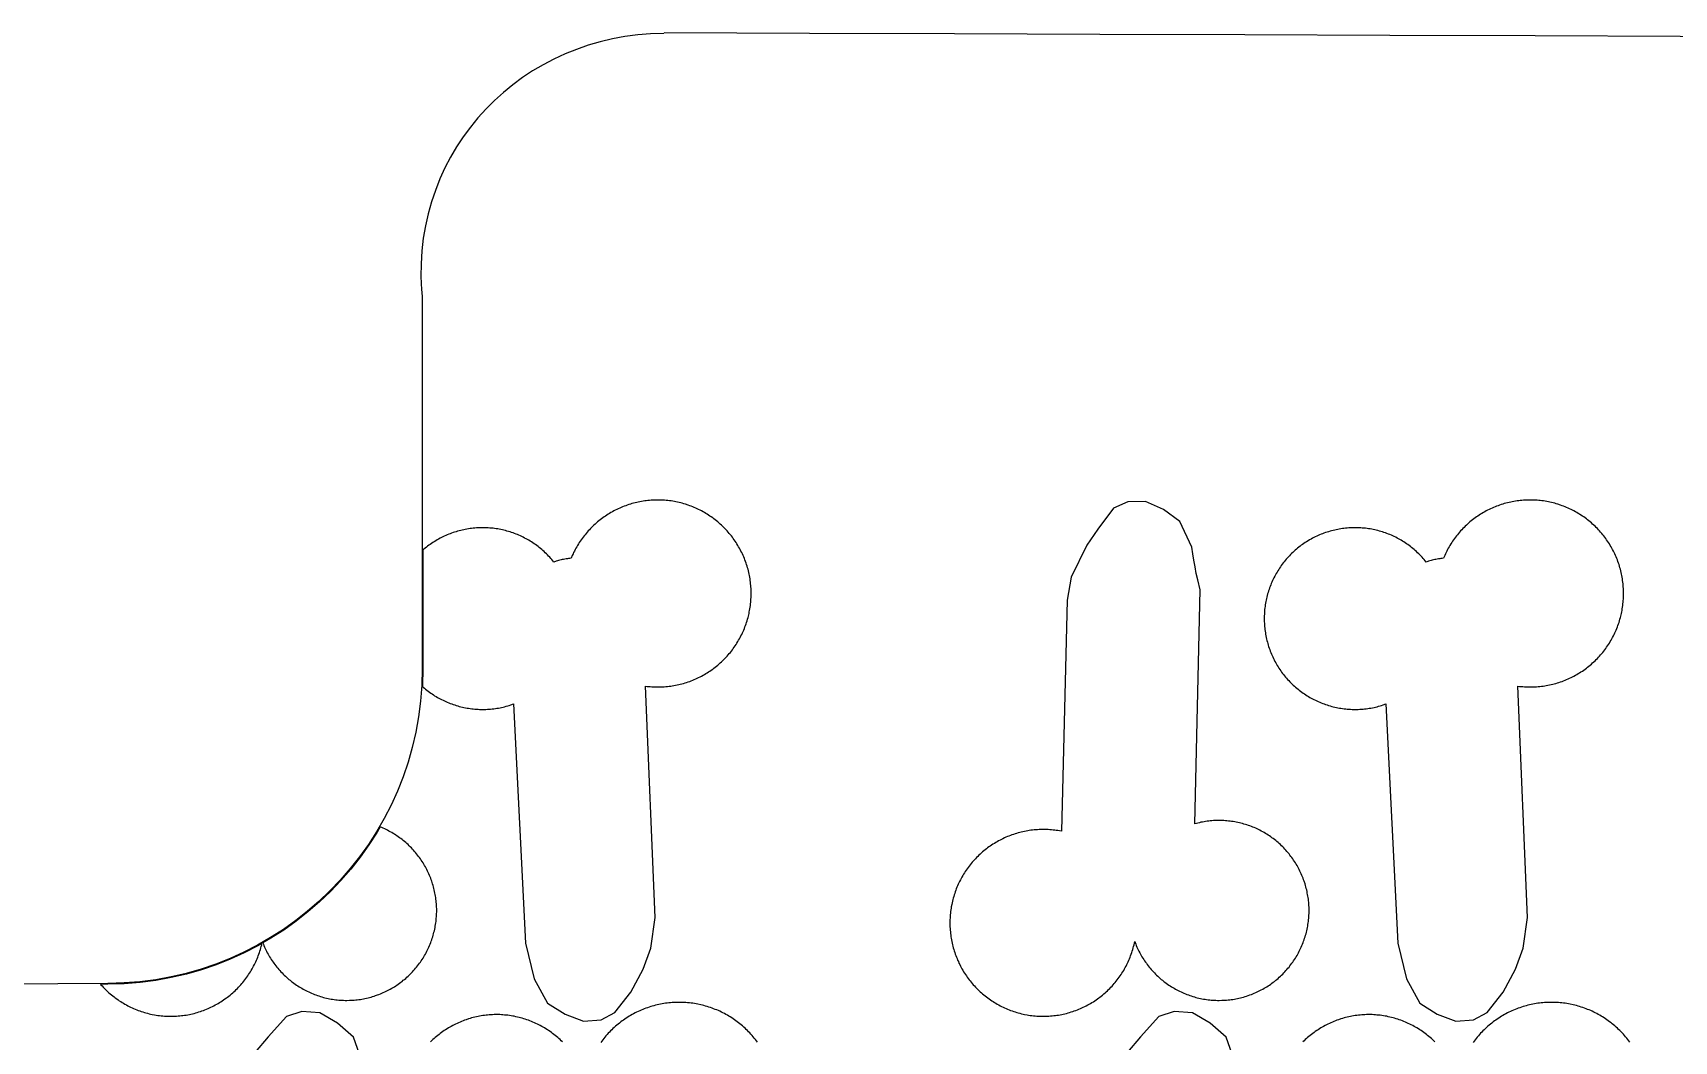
# Model space of a CAD drawing. Extents: x -246 to 246, y -104 to 199.
# Drawn here: x 138.58 to 161.15, y 143.33 to 157.2 of the extents above; entities that cross this region are included whole.
import ezdxf

# ---------------------------------------------------------------- set-up
doc = ezdxf.new("R2010")
doc.units = 0
doc.layers.add('Add_Red', color=1, linetype='Continuous')
doc.layers.add('Outline_Red', color=1, linetype='Continuous')

msp = doc.modelspace()

# ---------------------------------------------------------------- linework, layer by layer
at = {"layer": 'Add_Red'}
for points in [[(146.392, 143.622), (146.581, 143.721), (146.802, 144.002), (146.969, 144.318), (147.077, 144.606), (147.136, 145.03), (147.002, 148.21), (147.025, 148.207), (147.047, 148.205), (147.069, 148.203), (147.092, 148.201), (147.114, 148.2), (147.136, 148.199), (147.171, 148.199), (147.193, 148.199), (147.216, 148.199), (147.238, 148.2), (147.261, 148.202), (147.283, 148.204), (147.305, 148.206), (147.328, 148.208), (147.35, 148.211), (147.372, 148.215), (147.394, 148.218), (147.416, 148.222), (147.438, 148.227), (147.46, 148.232), (147.482, 148.237), (147.504, 148.242), (147.525, 148.248), (147.547, 148.255), (147.568, 148.262), (147.589, 148.269), (147.611, 148.276), (147.632, 148.284), (147.653, 148.292), (147.673, 148.301), (147.694, 148.31), (147.714, 148.319), (147.734, 148.329), (147.755, 148.339), (147.774, 148.349), (147.794, 148.36), (147.814, 148.371), (147.833, 148.382), (147.852, 148.394), (147.871, 148.406), (147.89, 148.418), (147.908, 148.431), (147.927, 148.444), (147.945, 148.458), (147.962, 148.471), (147.98, 148.485), (147.997, 148.499), (148.014, 148.514), (148.031, 148.529), (148.048, 148.544), (148.064, 148.56), (148.08, 148.575), (148.096, 148.591), (148.111, 148.608), (148.126, 148.624), (148.141, 148.641), (148.156, 148.658), (148.17, 148.675), (148.184, 148.693), (148.198, 148.711), (148.211, 148.729), (148.224, 148.747), (148.237, 148.765), (148.249, 148.784), (148.261, 148.803), (148.273, 148.822), (148.284, 148.841), (148.295, 148.861), (148.306, 148.881), (148.316, 148.901), (148.326, 148.921), (148.336, 148.941), (148.345, 148.961), (148.354, 148.982), (148.363, 149.003), (148.371, 149.024), (148.379, 149.045), (148.386, 149.066), (148.394, 149.087), (148.4, 149.108), (148.407, 149.13), (148.413, 149.152), (148.418, 149.173), (148.427, 149.208), (148.431, 149.23), (148.435, 149.252), (148.439, 149.274), (148.443, 149.297), (148.446, 149.319), (148.449, 149.341), (148.451, 149.363), (148.453, 149.386), (148.454, 149.408), (148.455, 149.431), (148.456, 149.453), (148.457, 149.484), (148.456, 149.507), (148.456, 149.529), (148.455, 149.552), (148.453, 149.574), (148.452, 149.596), (148.449, 149.619), (148.447, 149.641), (148.444, 149.663), (148.441, 149.685), (148.437, 149.708), (148.433, 149.73), (148.428, 149.752), (148.424, 149.773), (148.418, 149.795), (148.413, 149.817), (148.407, 149.839), (148.4, 149.86), (148.394, 149.882), (148.386, 149.903), (148.379, 149.924), (148.371, 149.945), (148.363, 149.966), (148.354, 149.987), (148.345, 150.007), (148.336, 150.028), (148.326, 150.048), (148.316, 150.068), (148.306, 150.088), (148.295, 150.108), (148.284, 150.127), (148.273, 150.146), (148.261, 150.166), (148.249, 150.184), (148.237, 150.203), (148.224, 150.222), (148.211, 150.24), (148.198, 150.258), (148.184, 150.276), (148.17, 150.293), (148.156, 150.311), (148.141, 150.328), (148.126, 150.345), (148.111, 150.361), (148.096, 150.377), (148.08, 150.393), (148.064, 150.409), (148.048, 150.425), (148.031, 150.44), (148.014, 150.455), (147.997, 150.469), (147.98, 150.483), (147.962, 150.497), (147.945, 150.511), (147.927, 150.524), (147.908, 150.537), (147.89, 150.55), (147.871, 150.562), (147.852, 150.575), (147.833, 150.586), (147.814, 150.598), (147.794, 150.609), (147.774, 150.619), (147.755, 150.63), (147.734, 150.64), (147.714, 150.649), (147.694, 150.659), (147.673, 150.668), (147.653, 150.676), (147.632, 150.684), (147.611, 150.692), (147.589, 150.7), (147.552, 150.712), (147.531, 150.718), (147.509, 150.725), (147.488, 150.73), (147.466, 150.736), (147.444, 150.741), (147.422, 150.745), (147.4, 150.749), (147.378, 150.753), (147.356, 150.757), (147.333, 150.76), (147.311, 150.762), (147.289, 150.764), (147.266, 150.766), (147.244, 150.768), (147.222, 150.769), (147.199, 150.77), (147.171, 150.77), (147.148, 150.77), (147.126, 150.769), (147.104, 150.768), (147.081, 150.767), (147.059, 150.765), (147.037, 150.763), (147.014, 150.76), (146.992, 150.757), (146.97, 150.754), (146.948, 150.75), (146.926, 150.746), (146.904, 150.742), (146.882, 150.737), (146.86, 150.732), (146.838, 150.726), (146.817, 150.72), (146.795, 150.714), (146.774, 150.707), (146.752, 150.7), (146.731, 150.692), (146.71, 150.684), (146.689, 150.676), (146.669, 150.668), (146.648, 150.659), (146.628, 150.649), (146.607, 150.64), (146.587, 150.63), (146.567, 150.619), (146.548, 150.609), (146.528, 150.598), (146.509, 150.586), (146.49, 150.575), (146.471, 150.562), (146.452, 150.55), (146.434, 150.537), (146.415, 150.524), (146.397, 150.511), (146.379, 150.497), (146.362, 150.483), (146.345, 150.469), (146.327, 150.455), (146.311, 150.44), (146.294, 150.425), (146.278, 150.409), (146.262, 150.393), (146.246, 150.377), (146.231, 150.361), (146.216, 150.345), (146.201, 150.328), (146.186, 150.311), (146.172, 150.293), (146.158, 150.276), (146.144, 150.258), (146.131, 150.24), (146.118, 150.222), (146.105, 150.203), (146.093, 150.184), (146.081, 150.166), (146.069, 150.146), (146.058, 150.127), (146.046, 150.108), (146.036, 150.088), (146.025, 150.068), (146.015, 150.048), (146.006, 150.028), (145.996, 150.007), (145.98, 149.968), (145.963, 149.967), (145.945, 149.965), (145.928, 149.962), (145.911, 149.96), (145.893, 149.957), (145.876, 149.953), (145.859, 149.95), (145.842, 149.946), (145.825, 149.942), (145.808, 149.937), (145.791, 149.932), (145.775, 149.927), (145.742, 149.917), (145.728, 149.934), (145.714, 149.95), (145.7, 149.967), (145.686, 149.983), (145.671, 149.999), (145.656, 150.015), (145.64, 150.03), (145.624, 150.045), (145.609, 150.06), (145.592, 150.075), (145.576, 150.089), (145.559, 150.103), (145.542, 150.117), (145.525, 150.13), (145.508, 150.143), (145.49, 150.156), (145.472, 150.169), (145.454, 150.181), (145.436, 150.193), (145.417, 150.204), (145.399, 150.216), (145.38, 150.227), (145.361, 150.237), (145.341, 150.247), (145.322, 150.257), (145.302, 150.267), (145.283, 150.276), (145.263, 150.285), (145.243, 150.294), (145.222, 150.302), (145.202, 150.31), (145.182, 150.317), (145.161, 150.324), (145.14, 150.331), (145.119, 150.337), (145.098, 150.343), (145.077, 150.349), (145.056, 150.354), (145.035, 150.359), (145.014, 150.364), (144.992, 150.368), (144.971, 150.372), (144.949, 150.375), (144.928, 150.378), (144.906, 150.381), (144.884, 150.383), (144.863, 150.385), (144.841, 150.387), (144.819, 150.388), (144.797, 150.389), (144.764, 150.389), (144.742, 150.389), (144.72, 150.388), (144.698, 150.387), (144.677, 150.386), (144.655, 150.384), (144.633, 150.382), (144.612, 150.38), (144.59, 150.377), (144.568, 150.374), (144.547, 150.37), (144.525, 150.366), (144.504, 150.362), (144.483, 150.357), (144.462, 150.352), (144.44, 150.346), (144.419, 150.341), (144.398, 150.334), (144.378, 150.328), (144.357, 150.321), (144.336, 150.314), (144.316, 150.306), (144.296, 150.298), (144.276, 150.29), (144.256, 150.281), (144.236, 150.272), (144.216, 150.263), (144.197, 150.253), (144.177, 150.243), (144.158, 150.232), (144.139, 150.222), (144.12, 150.21), (144.097, 150.196), (144.078, 150.184), (144.06, 150.172), (144.042, 150.16), (144.025, 150.147), (144.007, 150.134), (143.99, 150.12), (143.973, 150.107), (143.956, 150.093), (143.942, 150.081), (143.942, 148.446), (143.936, 148.224), (143.935, 148.205), (143.945, 148.195), (143.962, 148.181), (143.979, 148.167), (143.996, 148.154), (144.013, 148.14), (144.031, 148.128), (144.049, 148.115), (144.067, 148.103), (144.085, 148.091), (144.103, 148.079), (144.122, 148.068), (144.141, 148.056), (144.16, 148.046), (144.179, 148.035), (144.198, 148.025), (144.218, 148.016), (144.237, 148.006), (144.257, 147.997), (144.277, 147.989), (144.297, 147.98), (144.318, 147.972), (144.338, 147.965), (144.359, 147.957), (144.379, 147.951), (144.4, 147.944), (144.421, 147.938), (144.442, 147.932), (144.463, 147.927), (144.485, 147.922), (144.506, 147.917), (144.527, 147.913), (144.549, 147.909), (144.57, 147.905), (144.592, 147.902), (144.613, 147.899), (144.635, 147.897), (144.657, 147.895), (144.678, 147.893), (144.7, 147.892), (144.722, 147.891), (144.764, 147.89), (144.786, 147.89), (144.807, 147.891), (144.829, 147.892), (144.851, 147.893), (144.873, 147.895), (144.894, 147.897), (144.916, 147.899), (144.938, 147.902), (144.959, 147.905), (144.981, 147.909), (145.002, 147.913), (145.024, 147.917), (145.045, 147.922), (145.066, 147.927), (145.087, 147.933), (145.108, 147.938), (145.129, 147.945), (145.15, 147.951), (145.189, 147.965), (145.189, 147.965), (145.352, 144.674), (145.472, 144.186), (145.657, 143.848), (145.896, 143.698), (146.149, 143.603), (146.392, 143.622)], [(152.506, 143.67), (152.528, 143.671), (152.551, 143.672), (152.573, 143.674), (152.595, 143.676), (152.618, 143.678), (152.64, 143.681), (152.662, 143.684), (152.684, 143.687), (152.706, 143.691), (152.728, 143.695), (152.75, 143.7), (152.772, 143.705), (152.794, 143.71), (152.816, 143.716), (152.837, 143.722), (152.859, 143.729), (152.88, 143.736), (152.901, 143.743), (152.922, 143.751), (152.943, 143.759), (152.964, 143.767), (152.985, 143.776), (153.005, 143.785), (153.025, 143.794), (153.046, 143.804), (153.066, 143.814), (153.085, 143.825), (153.105, 143.836), (153.124, 143.847), (153.144, 143.858), (153.163, 143.87), (153.181, 143.882), (153.2, 143.895), (153.218, 143.908), (153.237, 143.921), (153.254, 143.934), (153.272, 143.948), (153.29, 143.962), (153.307, 143.976), (153.324, 143.991), (153.34, 144.006), (153.357, 144.021), (153.373, 144.037), (153.389, 144.053), (153.404, 144.069), (153.42, 144.085), (153.435, 144.102), (153.449, 144.119), (153.464, 144.136), (153.478, 144.153), (153.492, 144.171), (153.505, 144.189), (153.519, 144.207), (153.531, 144.225), (153.544, 144.244), (153.556, 144.263), (153.568, 144.282), (153.58, 144.301), (153.591, 144.32), (153.602, 144.34), (153.612, 144.36), (153.623, 144.38), (153.632, 144.4), (153.642, 144.42), (153.651, 144.44), (153.66, 144.461), (153.668, 144.482), (153.676, 144.503), (153.684, 144.524), (153.691, 144.545), (153.698, 144.566), (153.705, 144.588), (153.711, 144.609), (153.717, 144.631), (153.722, 144.653), (153.728, 144.674), (153.732, 144.696), (153.746, 144.662), (153.754, 144.642), (153.763, 144.622), (153.772, 144.602), (153.781, 144.583), (153.79, 144.563), (153.8, 144.544), (153.811, 144.525), (153.821, 144.507), (153.832, 144.488), (153.844, 144.47), (153.855, 144.451), (153.867, 144.433), (153.879, 144.416), (153.892, 144.398), (153.905, 144.381), (153.918, 144.363), (153.931, 144.347), (153.945, 144.33), (153.959, 144.313), (153.973, 144.297), (153.988, 144.281), (154.003, 144.266), (154.018, 144.25), (154.033, 144.235), (154.049, 144.22), (154.065, 144.206), (154.081, 144.191), (154.097, 144.177), (154.114, 144.164), (154.131, 144.15), (154.148, 144.137), (154.166, 144.124), (154.183, 144.112), (154.201, 144.099), (154.219, 144.088), (154.237, 144.076), (154.256, 144.065), (154.274, 144.054), (154.293, 144.043), (154.312, 144.033), (154.331, 144.023), (154.35, 144.013), (154.37, 144.004), (154.39, 143.995), (154.409, 143.986), (154.429, 143.978), (154.449, 143.97), (154.47, 143.963), (154.49, 143.955), (154.51, 143.949), (154.531, 143.942), (154.552, 143.936), (154.572, 143.93), (154.593, 143.925), (154.614, 143.92), (154.635, 143.915), (154.657, 143.911), (154.678, 143.907), (154.699, 143.903), (154.72, 143.9), (154.742, 143.897), (154.763, 143.895), (154.785, 143.893), (154.806, 143.891), (154.828, 143.89), (154.849, 143.889), (154.871, 143.888), (154.893, 143.888), (154.93, 143.889), (154.952, 143.889), (154.973, 143.891), (154.995, 143.892), (155.016, 143.894), (155.038, 143.897), (155.059, 143.899), (155.081, 143.902), (155.102, 143.906), (155.123, 143.91), (155.144, 143.914), (155.165, 143.918), (155.186, 143.923), (155.207, 143.929), (155.228, 143.934), (155.249, 143.94), (155.269, 143.947), (155.29, 143.954), (155.316, 143.963), (155.336, 143.97), (155.356, 143.978), (155.376, 143.986), (155.396, 143.995), (155.415, 144.004), (155.435, 144.013), (155.454, 144.023), (155.473, 144.033), (155.492, 144.043), (155.511, 144.054), (155.53, 144.065), (155.548, 144.076), (155.566, 144.088), (155.584, 144.099), (155.602, 144.112), (155.62, 144.124), (155.637, 144.137), (155.654, 144.15), (155.671, 144.164), (155.688, 144.177), (155.704, 144.191), (155.72, 144.206), (155.736, 144.22), (155.752, 144.235), (155.767, 144.25), (155.783, 144.266), (155.797, 144.281), (155.812, 144.297), (155.826, 144.313), (155.84, 144.33), (155.854, 144.347), (155.867, 144.363), (155.881, 144.381), (155.893, 144.398), (155.906, 144.416), (155.918, 144.433), (155.93, 144.451), (155.942, 144.47), (155.953, 144.488), (155.964, 144.507), (155.975, 144.525), (155.985, 144.544), (155.995, 144.563), (156.005, 144.583), (156.014, 144.602), (156.023, 144.622), (156.031, 144.642), (156.04, 144.662), (156.048, 144.682), (156.055, 144.702), (156.062, 144.722), (156.069, 144.743), (156.076, 144.763), (156.082, 144.784), (156.088, 144.805), (156.093, 144.826), (156.098, 144.847), (156.103, 144.868), (156.107, 144.889), (156.111, 144.91), (156.114, 144.932), (156.118, 144.953), (156.12, 144.974), (156.123, 144.996), (156.125, 145.017), (156.127, 145.039), (156.128, 145.06), (156.129, 145.082), (156.13, 145.103), (156.13, 145.125), (156.129, 145.151), (156.129, 145.172), (156.128, 145.194), (156.126, 145.216), (156.125, 145.237), (156.122, 145.259), (156.12, 145.28), (156.117, 145.301), (156.114, 145.323), (156.11, 145.344), (156.106, 145.365), (156.102, 145.386), (156.097, 145.407), (156.092, 145.428), (156.086, 145.449), (156.081, 145.47), (156.074, 145.491), (156.062, 145.528), (156.055, 145.548), (156.048, 145.568), (156.04, 145.588), (156.031, 145.608), (156.023, 145.628), (156.014, 145.648), (156.005, 145.667), (155.995, 145.687), (155.985, 145.706), (155.975, 145.725), (155.964, 145.744), (155.953, 145.762), (155.942, 145.781), (155.93, 145.799), (155.918, 145.817), (155.906, 145.835), (155.893, 145.852), (155.881, 145.869), (155.867, 145.887), (155.854, 145.904), (155.84, 145.92), (155.826, 145.937), (155.812, 145.953), (155.797, 145.969), (155.783, 145.984), (155.767, 146), (155.752, 146.015), (155.736, 146.03), (155.72, 146.044), (155.704, 146.059), (155.688, 146.073), (155.671, 146.086), (155.654, 146.1), (155.637, 146.113), (155.62, 146.126), (155.602, 146.138), (155.584, 146.151), (155.566, 146.162), (155.548, 146.174), (155.53, 146.185), (155.511, 146.196), (155.492, 146.207), (155.473, 146.217), (155.454, 146.227), (155.435, 146.237), (155.415, 146.246), (155.396, 146.255), (155.376, 146.264), (155.356, 146.272), (155.336, 146.28), (155.316, 146.287), (155.295, 146.295), (155.275, 146.302), (155.254, 146.308), (155.234, 146.314), (155.213, 146.32), (155.192, 146.325), (155.171, 146.33), (155.15, 146.335), (155.129, 146.339), (155.107, 146.343), (155.086, 146.347), (155.065, 146.35), (155.043, 146.353), (155.022, 146.355), (155, 146.357), (154.979, 146.359), (154.957, 146.36), (154.936, 146.361), (154.914, 146.362), (154.893, 146.362), (154.857, 146.362), (154.835, 146.361), (154.814, 146.36), (154.792, 146.358), (154.771, 146.356), (154.749, 146.354), (154.728, 146.351), (154.706, 146.348), (154.685, 146.345), (154.664, 146.341), (154.643, 146.337), (154.622, 146.332), (154.601, 146.327), (154.58, 146.322), (154.559, 146.316), (154.631, 149.535), (154.599, 149.67), (154.579, 149.76), (154.561, 149.85), (154.545, 149.941), (154.53, 150.032), (154.516, 150.123), (154.354, 150.473), (154.126, 150.638), (153.879, 150.75), (153.636, 150.747), (153.441, 150.66), (153.226, 150.37), (153.072, 150.15), (152.86, 149.71), (152.802, 149.392), (152.726, 146.214), (152.697, 146.219), (152.675, 146.223), (152.653, 146.226), (152.631, 146.229), (152.608, 146.231), (152.586, 146.234), (152.564, 146.235), (152.541, 146.237), (152.519, 146.238), (152.497, 146.238), (152.474, 146.238), (152.438, 146.238), (152.416, 146.237), (152.394, 146.236), (152.371, 146.234), (152.349, 146.232), (152.327, 146.23), (152.304, 146.227), (152.282, 146.224), (152.26, 146.22), (152.238, 146.217), (152.216, 146.212), (152.194, 146.208), (152.172, 146.202), (152.15, 146.197), (152.129, 146.191), (152.107, 146.185), (152.086, 146.178), (152.065, 146.171), (152.043, 146.164), (152.022, 146.156), (152.001, 146.148), (151.981, 146.14), (151.96, 146.131), (151.94, 146.122), (151.919, 146.112), (151.899, 146.103), (151.879, 146.092), (151.859, 146.082), (151.84, 146.071), (151.82, 146.06), (151.801, 146.048), (151.782, 146.036), (151.763, 146.024), (151.745, 146.011), (151.727, 145.998), (151.708, 145.985), (151.691, 145.972), (151.673, 145.958), (151.656, 145.944), (151.638, 145.929), (151.621, 145.915), (151.605, 145.9), (151.588, 145.884), (151.572, 145.869), (151.557, 145.853), (151.541, 145.837), (151.526, 145.82), (151.511, 145.804), (151.496, 145.787), (151.482, 145.769), (151.468, 145.752), (151.454, 145.734), (151.44, 145.716), (151.427, 145.698), (151.414, 145.68), (151.402, 145.661), (151.39, 145.642), (151.378, 145.623), (151.366, 145.604), (151.355, 145.585), (151.344, 145.565), (151.334, 145.545), (151.324, 145.525), (151.314, 145.505), (151.305, 145.485), (151.295, 145.464), (151.287, 145.444), (151.278, 145.423), (151.27, 145.402), (151.263, 145.381), (151.256, 145.36), (151.249, 145.338), (151.242, 145.317), (151.236, 145.295), (151.23, 145.274), (151.225, 145.252), (151.22, 145.23), (151.215, 145.208), (151.209, 145.177), (151.206, 145.155), (151.202, 145.133), (151.199, 145.111), (151.197, 145.088), (151.195, 145.066), (151.193, 145.044), (151.192, 145.021), (151.191, 144.999), (151.19, 144.977), (151.19, 144.954), (151.19, 144.92), (151.191, 144.898), (151.192, 144.876), (151.194, 144.853), (151.196, 144.831), (151.198, 144.809), (151.201, 144.786), (151.204, 144.764), (151.207, 144.742), (151.211, 144.72), (151.216, 144.698), (151.22, 144.676), (151.225, 144.654), (151.231, 144.632), (151.237, 144.611), (151.243, 144.589), (151.249, 144.568), (151.256, 144.547), (151.264, 144.525), (151.271, 144.504), (151.279, 144.483), (151.288, 144.463), (151.296, 144.442), (151.306, 144.421), (151.315, 144.401), (151.325, 144.381), (151.335, 144.361), (151.346, 144.341), (151.356, 144.322), (151.368, 144.302), (151.379, 144.283), (151.391, 144.264), (151.403, 144.245), (151.416, 144.227), (151.429, 144.208), (151.442, 144.19), (151.455, 144.172), (151.469, 144.155), (151.483, 144.137), (151.498, 144.12), (151.512, 144.103), (151.527, 144.086), (151.543, 144.07), (151.558, 144.054), (151.574, 144.038), (151.59, 144.023), (151.607, 144.007), (151.623, 143.992), (151.64, 143.978), (151.657, 143.963), (151.675, 143.949), (151.692, 143.935), (151.71, 143.922), (151.728, 143.909), (151.747, 143.896), (151.765, 143.883), (151.784, 143.871), (151.803, 143.859), (151.822, 143.848), (151.842, 143.836), (151.861, 143.826), (151.881, 143.815), (151.901, 143.805), (151.921, 143.795), (151.942, 143.786), (151.962, 143.776), (151.983, 143.768), (152.004, 143.759), (152.025, 143.751), (152.046, 143.744), (152.067, 143.736), (152.088, 143.729), (152.11, 143.723), (152.131, 143.717), (152.153, 143.711), (152.174, 143.705), (152.196, 143.7), (152.218, 143.696), (152.251, 143.689), (152.273, 143.686), (152.295, 143.682), (152.318, 143.68), (152.34, 143.677), (152.362, 143.675), (152.385, 143.673), (152.407, 143.672), (152.429, 143.671), (152.452, 143.67), (152.474, 143.67), (152.506, 143.67)], [(158.391, 143.622), (158.58, 143.721), (158.801, 144.002), (158.968, 144.318), (159.076, 144.606), (159.135, 145.03), (159.001, 148.21), (159.024, 148.207), (159.046, 148.205), (159.068, 148.203), (159.091, 148.201), (159.113, 148.2), (159.135, 148.199), (159.17, 148.199), (159.192, 148.199), (159.215, 148.199), (159.237, 148.2), (159.26, 148.202), (159.282, 148.204), (159.304, 148.206), (159.327, 148.208), (159.349, 148.211), (159.371, 148.215), (159.393, 148.218), (159.415, 148.222), (159.437, 148.227), (159.459, 148.232), (159.481, 148.237), (159.503, 148.242), (159.524, 148.248), (159.546, 148.255), (159.567, 148.262), (159.588, 148.269), (159.61, 148.276), (159.631, 148.284), (159.651, 148.292), (159.672, 148.301), (159.693, 148.31), (159.713, 148.319), (159.733, 148.329), (159.754, 148.339), (159.773, 148.349), (159.793, 148.36), (159.813, 148.371), (159.832, 148.382), (159.851, 148.394), (159.87, 148.406), (159.889, 148.418), (159.907, 148.431), (159.926, 148.444), (159.944, 148.458), (159.961, 148.471), (159.979, 148.485), (159.996, 148.499), (160.013, 148.514), (160.03, 148.529), (160.047, 148.544), (160.063, 148.56), (160.079, 148.575), (160.095, 148.591), (160.11, 148.608), (160.125, 148.624), (160.14, 148.641), (160.155, 148.658), (160.169, 148.675), (160.183, 148.693), (160.197, 148.711), (160.21, 148.729), (160.223, 148.747), (160.236, 148.765), (160.248, 148.784), (160.26, 148.803), (160.272, 148.822), (160.283, 148.841), (160.294, 148.861), (160.305, 148.881), (160.315, 148.901), (160.325, 148.921), (160.335, 148.941), (160.344, 148.961), (160.353, 148.982), (160.362, 149.003), (160.37, 149.024), (160.378, 149.045), (160.385, 149.066), (160.393, 149.087), (160.399, 149.108), (160.406, 149.13), (160.412, 149.152), (160.417, 149.173), (160.426, 149.208), (160.43, 149.23), (160.434, 149.252), (160.438, 149.274), (160.442, 149.297), (160.445, 149.319), (160.447, 149.341), (160.45, 149.363), (160.452, 149.386), (160.453, 149.408), (160.454, 149.431), (160.455, 149.453), (160.455, 149.484), (160.455, 149.507), (160.455, 149.529), (160.454, 149.552), (160.452, 149.574), (160.451, 149.596), (160.448, 149.619), (160.446, 149.641), (160.443, 149.663), (160.44, 149.685), (160.436, 149.708), (160.432, 149.73), (160.427, 149.752), (160.423, 149.773), (160.417, 149.795), (160.412, 149.817), (160.406, 149.839), (160.399, 149.86), (160.393, 149.882), (160.385, 149.903), (160.378, 149.924), (160.37, 149.945), (160.362, 149.966), (160.353, 149.987), (160.344, 150.007), (160.335, 150.028), (160.325, 150.048), (160.315, 150.068), (160.305, 150.088), (160.294, 150.108), (160.283, 150.127), (160.272, 150.146), (160.26, 150.166), (160.248, 150.184), (160.236, 150.203), (160.223, 150.222), (160.21, 150.24), (160.197, 150.258), (160.183, 150.276), (160.169, 150.293), (160.155, 150.311), (160.14, 150.328), (160.125, 150.345), (160.11, 150.361), (160.095, 150.377), (160.079, 150.393), (160.063, 150.409), (160.047, 150.425), (160.03, 150.44), (160.013, 150.455), (159.996, 150.469), (159.979, 150.483), (159.961, 150.497), (159.944, 150.511), (159.926, 150.524), (159.907, 150.537), (159.889, 150.55), (159.87, 150.562), (159.851, 150.575), (159.832, 150.586), (159.813, 150.598), (159.793, 150.609), (159.773, 150.619), (159.754, 150.63), (159.733, 150.64), (159.713, 150.649), (159.693, 150.659), (159.672, 150.668), (159.651, 150.676), (159.631, 150.684), (159.61, 150.692), (159.588, 150.7), (159.551, 150.712), (159.53, 150.718), (159.508, 150.725), (159.487, 150.73), (159.465, 150.736), (159.443, 150.741), (159.421, 150.745), (159.399, 150.749), (159.377, 150.753), (159.355, 150.757), (159.332, 150.76), (159.31, 150.762), (159.288, 150.764), (159.265, 150.766), (159.243, 150.768), (159.221, 150.769), (159.198, 150.77), (159.17, 150.77), (159.147, 150.77), (159.125, 150.769), (159.103, 150.768), (159.08, 150.767), (159.058, 150.765), (159.035, 150.763), (159.013, 150.76), (158.991, 150.757), (158.969, 150.754), (158.947, 150.75), (158.925, 150.746), (158.903, 150.742), (158.881, 150.737), (158.859, 150.732), (158.837, 150.726), (158.815, 150.72), (158.794, 150.714), (158.773, 150.707), (158.751, 150.7), (158.73, 150.692), (158.709, 150.684), (158.688, 150.676), (158.668, 150.668), (158.647, 150.659), (158.627, 150.649), (158.606, 150.64), (158.586, 150.63), (158.566, 150.619), (158.547, 150.609), (158.527, 150.598), (158.508, 150.586), (158.489, 150.575), (158.47, 150.562), (158.451, 150.55), (158.432, 150.537), (158.414, 150.524), (158.396, 150.511), (158.378, 150.497), (158.361, 150.483), (158.343, 150.469), (158.326, 150.455), (158.31, 150.44), (158.293, 150.425), (158.277, 150.409), (158.261, 150.393), (158.245, 150.377), (158.23, 150.361), (158.214, 150.345), (158.2, 150.328), (158.185, 150.311), (158.171, 150.293), (158.157, 150.276), (158.143, 150.258), (158.13, 150.24), (158.117, 150.222), (158.104, 150.203), (158.092, 150.184), (158.08, 150.166), (158.068, 150.146), (158.056, 150.127), (158.045, 150.108), (158.035, 150.088), (158.024, 150.068), (158.014, 150.048), (158.005, 150.028), (157.995, 150.007), (157.979, 149.968), (157.961, 149.967), (157.944, 149.965), (157.927, 149.962), (157.91, 149.96), (157.892, 149.957), (157.875, 149.953), (157.858, 149.95), (157.841, 149.946), (157.824, 149.942), (157.807, 149.937), (157.79, 149.932), (157.774, 149.927), (157.741, 149.917), (157.727, 149.934), (157.713, 149.95), (157.699, 149.967), (157.685, 149.983), (157.67, 149.999), (157.655, 150.015), (157.639, 150.03), (157.623, 150.045), (157.607, 150.06), (157.591, 150.075), (157.575, 150.089), (157.558, 150.103), (157.541, 150.117), (157.524, 150.13), (157.507, 150.143), (157.489, 150.156), (157.471, 150.169), (157.453, 150.181), (157.435, 150.193), (157.416, 150.204), (157.398, 150.216), (157.379, 150.227), (157.36, 150.237), (157.34, 150.247), (157.321, 150.257), (157.301, 150.267), (157.282, 150.276), (157.262, 150.285), (157.242, 150.294), (157.221, 150.302), (157.201, 150.31), (157.181, 150.317), (157.16, 150.324), (157.139, 150.331), (157.118, 150.337), (157.097, 150.343), (157.076, 150.349), (157.055, 150.354), (157.034, 150.359), (157.013, 150.364), (156.991, 150.368), (156.97, 150.372), (156.948, 150.375), (156.927, 150.378), (156.905, 150.381), (156.883, 150.383), (156.862, 150.385), (156.84, 150.387), (156.818, 150.388), (156.796, 150.389), (156.763, 150.389), (156.741, 150.389), (156.719, 150.388), (156.697, 150.387), (156.676, 150.386), (156.654, 150.384), (156.632, 150.382), (156.61, 150.38), (156.589, 150.377), (156.567, 150.374), (156.546, 150.37), (156.524, 150.366), (156.503, 150.362), (156.482, 150.357), (156.46, 150.352), (156.439, 150.346), (156.418, 150.341), (156.397, 150.334), (156.377, 150.328), (156.356, 150.321), (156.335, 150.314), (156.315, 150.306), (156.295, 150.298), (156.275, 150.29), (156.255, 150.281), (156.235, 150.272), (156.215, 150.263), (156.195, 150.253), (156.176, 150.243), (156.157, 150.232), (156.138, 150.222), (156.119, 150.21), (156.096, 150.196), (156.077, 150.184), (156.059, 150.172), (156.041, 150.16), (156.023, 150.147), (156.006, 150.134), (155.989, 150.12), (155.972, 150.107), (155.955, 150.093), (155.939, 150.079), (155.922, 150.064), (155.906, 150.049), (155.89, 150.034), (155.875, 150.019), (155.86, 150.003), (155.845, 149.987), (155.83, 149.971), (155.816, 149.955), (155.802, 149.938), (155.788, 149.921), (155.774, 149.904), (155.761, 149.887), (155.748, 149.869), (155.736, 149.851), (155.724, 149.833), (155.712, 149.815), (155.7, 149.797), (155.689, 149.778), (155.678, 149.759), (155.667, 149.74), (155.657, 149.721), (155.647, 149.701), (155.637, 149.682), (155.628, 149.662), (155.619, 149.642), (155.61, 149.622), (155.602, 149.602), (155.594, 149.582), (155.587, 149.561), (155.579, 149.541), (155.573, 149.52), (155.566, 149.499), (155.56, 149.478), (155.554, 149.457), (155.549, 149.436), (155.544, 149.415), (155.539, 149.393), (155.535, 149.372), (155.531, 149.351), (155.528, 149.329), (155.525, 149.307), (155.522, 149.286), (155.519, 149.264), (155.518, 149.242), (155.516, 149.221), (155.515, 149.199), (155.514, 149.177), (155.513, 149.139), (155.513, 149.118), (155.514, 149.096), (155.515, 149.074), (155.516, 149.052), (155.518, 149.031), (155.52, 149.009), (155.523, 148.987), (155.525, 148.966), (155.529, 148.944), (155.532, 148.923), (155.536, 148.901), (155.541, 148.88), (155.545, 148.858), (155.55, 148.837), (155.556, 148.816), (155.562, 148.795), (155.568, 148.774), (155.574, 148.753), (155.581, 148.733), (155.589, 148.712), (155.596, 148.692), (155.604, 148.671), (155.613, 148.651), (155.621, 148.631), (155.63, 148.611), (155.641, 148.59), (155.65, 148.571), (155.66, 148.551), (155.671, 148.532), (155.682, 148.513), (155.693, 148.494), (155.704, 148.476), (155.716, 148.457), (155.728, 148.439), (155.74, 148.421), (155.753, 148.404), (155.766, 148.386), (155.779, 148.369), (155.793, 148.352), (155.807, 148.335), (155.821, 148.318), (155.835, 148.302), (155.85, 148.286), (155.865, 148.27), (155.881, 148.255), (155.896, 148.239), (155.912, 148.224), (155.928, 148.21), (155.944, 148.195), (155.961, 148.181), (155.978, 148.167), (155.995, 148.154), (156.012, 148.14), (156.03, 148.128), (156.048, 148.115), (156.066, 148.103), (156.084, 148.091), (156.102, 148.079), (156.121, 148.068), (156.14, 148.056), (156.159, 148.046), (156.178, 148.035), (156.197, 148.025), (156.217, 148.016), (156.236, 148.006), (156.256, 147.997), (156.276, 147.989), (156.296, 147.98), (156.317, 147.972), (156.337, 147.965), (156.358, 147.957), (156.378, 147.951), (156.399, 147.944), (156.42, 147.938), (156.441, 147.932), (156.462, 147.927), (156.483, 147.922), (156.505, 147.917), (156.526, 147.913), (156.548, 147.909), (156.569, 147.905), (156.591, 147.902), (156.612, 147.899), (156.634, 147.897), (156.656, 147.895), (156.677, 147.893), (156.699, 147.892), (156.721, 147.891), (156.763, 147.89), (156.785, 147.89), (156.806, 147.891), (156.828, 147.892), (156.85, 147.893), (156.872, 147.895), (156.893, 147.897), (156.915, 147.899), (156.937, 147.902), (156.958, 147.905), (156.98, 147.909), (157.001, 147.913), (157.023, 147.917), (157.044, 147.922), (157.065, 147.927), (157.086, 147.933), (157.107, 147.938), (157.128, 147.945), (157.149, 147.951), (157.188, 147.965), (157.351, 144.674), (157.471, 144.186), (157.655, 143.848), (157.894, 143.698), (158.148, 143.603), (158.391, 143.622)], [(142.931, 143.889), (142.953, 143.889), (142.974, 143.891), (142.996, 143.892), (143.017, 143.894), (143.039, 143.897), (143.06, 143.899), (143.082, 143.902), (143.103, 143.906), (143.124, 143.91), (143.145, 143.914), (143.166, 143.918), (143.187, 143.923), (143.208, 143.929), (143.229, 143.934), (143.25, 143.94), (143.271, 143.947), (143.291, 143.954), (143.317, 143.963), (143.337, 143.97), (143.357, 143.978), (143.377, 143.986), (143.397, 143.995), (143.417, 144.004), (143.436, 144.013), (143.455, 144.023), (143.474, 144.033), (143.493, 144.043), (143.512, 144.054), (143.531, 144.065), (143.549, 144.076), (143.567, 144.088), (143.585, 144.099), (143.603, 144.112), (143.621, 144.124), (143.638, 144.137), (143.655, 144.15), (143.672, 144.164), (143.689, 144.177), (143.705, 144.191), (143.721, 144.206), (143.737, 144.22), (143.753, 144.235), (143.768, 144.25), (143.784, 144.266), (143.798, 144.281), (143.813, 144.297), (143.827, 144.313), (143.841, 144.33), (143.855, 144.347), (143.869, 144.363), (143.882, 144.381), (143.895, 144.398), (143.907, 144.416), (143.919, 144.433), (143.931, 144.451), (143.943, 144.47), (143.954, 144.488), (143.965, 144.507), (143.976, 144.525), (143.986, 144.544), (143.996, 144.563), (144.006, 144.583), (144.015, 144.602), (144.024, 144.622), (144.032, 144.642), (144.041, 144.662), (144.049, 144.682), (144.056, 144.702), (144.063, 144.722), (144.07, 144.743), (144.077, 144.763), (144.083, 144.784), (144.089, 144.805), (144.094, 144.826), (144.099, 144.847), (144.104, 144.868), (144.108, 144.889), (144.112, 144.91), (144.116, 144.932), (144.119, 144.953), (144.122, 144.974), (144.124, 144.996), (144.126, 145.017), (144.128, 145.039), (144.129, 145.06), (144.13, 145.082), (144.131, 145.103), (144.131, 145.125), (144.131, 145.151), (144.13, 145.172), (144.129, 145.194), (144.127, 145.216), (144.126, 145.237), (144.124, 145.259), (144.121, 145.28), (144.118, 145.301), (144.115, 145.323), (144.111, 145.344), (144.107, 145.365), (144.103, 145.386), (144.098, 145.407), (144.093, 145.428), (144.088, 145.449), (144.082, 145.47), (144.075, 145.491), (144.063, 145.528), (144.056, 145.548), (144.049, 145.568), (144.041, 145.588), (144.032, 145.608), (144.024, 145.628), (144.015, 145.648), (144.006, 145.667), (143.996, 145.687), (143.986, 145.706), (143.976, 145.725), (143.965, 145.744), (143.954, 145.762), (143.943, 145.781), (143.931, 145.799), (143.919, 145.817), (143.907, 145.835), (143.895, 145.852), (143.882, 145.869), (143.869, 145.887), (143.855, 145.904), (143.841, 145.92), (143.827, 145.937), (143.813, 145.953), (143.798, 145.969), (143.784, 145.984), (143.768, 146), (143.753, 146.015), (143.737, 146.03), (143.721, 146.044), (143.705, 146.059), (143.689, 146.073), (143.672, 146.086), (143.655, 146.1), (143.638, 146.113), (143.621, 146.126), (143.603, 146.138), (143.585, 146.151), (143.567, 146.162), (143.549, 146.174), (143.531, 146.185), (143.512, 146.196), (143.493, 146.207), (143.474, 146.217), (143.455, 146.227), (143.436, 146.237), (143.417, 146.246), (143.397, 146.255), (143.377, 146.264), (143.357, 146.272), (143.353, 146.274), (143.312, 146.203), (143.199, 146.028), (143.078, 145.857), (142.948, 145.694), (142.812, 145.537), (142.669, 145.386), (142.518, 145.243), (142.361, 145.107), (142.198, 144.977), (142.027, 144.856), (141.852, 144.743), (141.74, 144.679), (141.747, 144.662), (141.755, 144.642), (141.764, 144.622), (141.773, 144.602), (141.782, 144.583), (141.791, 144.563), (141.801, 144.544), (141.812, 144.525), (141.822, 144.507), (141.833, 144.488), (141.845, 144.47), (141.856, 144.451), (141.868, 144.433), (141.88, 144.416), (141.893, 144.398), (141.906, 144.381), (141.919, 144.363), (141.932, 144.347), (141.946, 144.33), (141.96, 144.313), (141.974, 144.297), (141.989, 144.281), (142.004, 144.266), (142.019, 144.25), (142.034, 144.235), (142.05, 144.22), (142.066, 144.206), (142.082, 144.191), (142.099, 144.177), (142.115, 144.164), (142.132, 144.15), (142.149, 144.137), (142.167, 144.124), (142.184, 144.112), (142.202, 144.099), (142.22, 144.088), (142.238, 144.076), (142.257, 144.065), (142.275, 144.054), (142.294, 144.043), (142.313, 144.033), (142.332, 144.023), (142.351, 144.013), (142.371, 144.004), (142.391, 143.995), (142.41, 143.986), (142.43, 143.978), (142.45, 143.97), (142.471, 143.963), (142.491, 143.955), (142.511, 143.949), (142.532, 143.942), (142.553, 143.936), (142.574, 143.93), (142.594, 143.925), (142.615, 143.92), (142.637, 143.915), (142.658, 143.911), (142.679, 143.907), (142.7, 143.903), (142.722, 143.9), (142.743, 143.897), (142.764, 143.895), (142.786, 143.893), (142.807, 143.891), (142.829, 143.89), (142.851, 143.889), (142.872, 143.888), (142.894, 143.888), (142.931, 143.889)], [(140.507, 143.67), (140.529, 143.671), (140.552, 143.672), (140.574, 143.674), (140.596, 143.676), (140.619, 143.678), (140.641, 143.681), (140.663, 143.684), (140.685, 143.687), (140.707, 143.691), (140.729, 143.695), (140.751, 143.7), (140.773, 143.705), (140.795, 143.71), (140.817, 143.716), (140.838, 143.722), (140.86, 143.729), (140.881, 143.736), (140.902, 143.743), (140.923, 143.751), (140.944, 143.759), (140.965, 143.767), (140.986, 143.776), (141.006, 143.785), (141.026, 143.794), (141.047, 143.804), (141.067, 143.814), (141.086, 143.825), (141.106, 143.836), (141.125, 143.847), (141.145, 143.858), (141.164, 143.87), (141.182, 143.882), (141.201, 143.895), (141.219, 143.908), (141.238, 143.921), (141.256, 143.934), (141.273, 143.948), (141.291, 143.962), (141.308, 143.976), (141.325, 143.991), (141.341, 144.006), (141.358, 144.021), (141.374, 144.037), (141.39, 144.053), (141.405, 144.069), (141.421, 144.085), (141.436, 144.102), (141.451, 144.119), (141.465, 144.136), (141.479, 144.153), (141.493, 144.171), (141.506, 144.189), (141.52, 144.207), (141.533, 144.225), (141.545, 144.244), (141.557, 144.263), (141.569, 144.282), (141.581, 144.301), (141.592, 144.32), (141.603, 144.34), (141.613, 144.36), (141.624, 144.38), (141.634, 144.4), (141.643, 144.42), (141.652, 144.44), (141.661, 144.461), (141.669, 144.482), (141.677, 144.503), (141.685, 144.524), (141.692, 144.545), (141.699, 144.566), (141.706, 144.588), (141.712, 144.609), (141.718, 144.631), (141.724, 144.653), (141.728, 144.672), (141.67, 144.638), (141.484, 144.542), (141.292, 144.455), (141.096, 144.377), (140.894, 144.309), (140.689, 144.25), (140.48, 144.201), (140.267, 144.163), (140.051, 144.135), (139.831, 144.118), (139.609, 144.112), (139.506, 144.112), (139.513, 144.103), (139.528, 144.086), (139.544, 144.07), (139.559, 144.054), (139.575, 144.038), (139.591, 144.023), (139.608, 144.007), (139.624, 143.992), (139.641, 143.978), (139.658, 143.963), (139.676, 143.949), (139.693, 143.935), (139.711, 143.922), (139.73, 143.909), (139.748, 143.896), (139.766, 143.883), (139.785, 143.871), (139.804, 143.859), (139.824, 143.848), (139.843, 143.836), (139.863, 143.826), (139.882, 143.815), (139.902, 143.805), (139.922, 143.795), (139.943, 143.786), (139.963, 143.776), (139.984, 143.768), (140.005, 143.759), (140.026, 143.751), (140.047, 143.744), (140.068, 143.736), (140.089, 143.729), (140.111, 143.723), (140.132, 143.717), (140.154, 143.711), (140.176, 143.705), (140.197, 143.7), (140.219, 143.696), (140.252, 143.689), (140.274, 143.686), (140.296, 143.682), (140.319, 143.68), (140.341, 143.677), (140.363, 143.675), (140.386, 143.673), (140.408, 143.672), (140.43, 143.671), (140.453, 143.67), (140.475, 143.67), (140.507, 143.67)], [(148.542, 143.315), (148.528, 143.334), (148.514, 143.352), (148.5, 143.37), (148.485, 143.388), (148.47, 143.406), (148.454, 143.423), (148.438, 143.44), (148.422, 143.457), (148.406, 143.474), (148.389, 143.49), (148.372, 143.506), (148.355, 143.521), (148.338, 143.537), (148.32, 143.552), (148.302, 143.567), (148.284, 143.581), (148.265, 143.595), (148.246, 143.609), (148.227, 143.622), (148.208, 143.635), (148.189, 143.648), (148.169, 143.661), (148.149, 143.673), (148.129, 143.684), (148.109, 143.696), (148.088, 143.707), (148.068, 143.718), (148.047, 143.728), (148.026, 143.738), (148.005, 143.747), (147.983, 143.757), (147.962, 143.765), (147.94, 143.774), (147.918, 143.782), (147.896, 143.79), (147.874, 143.797), (147.852, 143.804), (147.83, 143.81), (147.807, 143.817), (147.785, 143.822), (147.762, 143.828), (147.721, 143.836), (147.698, 143.841), (147.675, 143.844), (147.652, 143.848), (147.629, 143.851), (147.606, 143.854), (147.583, 143.856), (147.56, 143.858), (147.536, 143.859), (147.513, 143.86), (147.49, 143.861), (147.467, 143.861), (147.441, 143.861), (147.418, 143.86), (147.395, 143.859), (147.371, 143.857), (147.348, 143.856), (147.325, 143.853), (147.302, 143.851), (147.279, 143.848), (147.256, 143.844), (147.233, 143.84), (147.21, 143.836), (147.187, 143.831), (147.165, 143.826), (147.142, 143.821), (147.12, 143.815), (147.097, 143.809), (147.075, 143.802), (147.053, 143.795), (147.031, 143.787), (147.009, 143.78), (146.987, 143.771), (146.965, 143.763), (146.944, 143.754), (146.923, 143.745), (146.901, 143.735), (146.88, 143.725), (146.86, 143.715), (146.839, 143.704), (146.819, 143.693), (146.798, 143.681), (146.778, 143.669), (146.759, 143.657), (146.739, 143.645), (146.72, 143.632), (146.7, 143.618), (146.682, 143.605), (146.663, 143.591), (146.644, 143.577), (146.626, 143.562), (146.608, 143.548), (146.591, 143.532), (146.573, 143.517), (146.556, 143.501), (146.539, 143.485), (146.523, 143.469), (146.506, 143.452), (146.49, 143.435), (146.475, 143.418), (146.459, 143.401), (146.444, 143.383), (146.43, 143.365), (146.415, 143.347), (146.401, 143.328), (146.387, 143.31)], [(160.541, 143.315), (160.527, 143.334), (160.513, 143.352), (160.499, 143.37), (160.484, 143.388), (160.469, 143.406), (160.453, 143.423), (160.437, 143.44), (160.421, 143.457), (160.405, 143.474), (160.388, 143.49), (160.371, 143.506), (160.354, 143.521), (160.337, 143.537), (160.319, 143.552), (160.301, 143.567), (160.283, 143.581), (160.264, 143.595), (160.245, 143.609), (160.226, 143.622), (160.207, 143.635), (160.188, 143.648), (160.168, 143.661), (160.148, 143.673), (160.128, 143.684), (160.108, 143.696), (160.087, 143.707), (160.067, 143.718), (160.046, 143.728), (160.025, 143.738), (160.004, 143.747), (159.982, 143.757), (159.961, 143.765), (159.939, 143.774), (159.917, 143.782), (159.895, 143.79), (159.873, 143.797), (159.851, 143.804), (159.829, 143.81), (159.806, 143.817), (159.784, 143.822), (159.761, 143.828), (159.72, 143.836), (159.697, 143.841), (159.674, 143.844), (159.651, 143.848), (159.628, 143.851), (159.605, 143.854), (159.582, 143.856), (159.559, 143.858), (159.535, 143.859), (159.512, 143.86), (159.489, 143.861), (159.466, 143.861), (159.44, 143.861), (159.417, 143.86), (159.394, 143.859), (159.37, 143.857), (159.347, 143.856), (159.324, 143.853), (159.301, 143.851), (159.278, 143.848), (159.255, 143.844), (159.232, 143.84), (159.209, 143.836), (159.186, 143.831), (159.164, 143.826), (159.141, 143.821), (159.118, 143.815), (159.096, 143.809), (159.074, 143.802), (159.052, 143.795), (159.03, 143.787), (159.008, 143.78), (158.986, 143.771), (158.964, 143.763), (158.943, 143.754), (158.921, 143.745), (158.9, 143.735), (158.879, 143.725), (158.859, 143.715), (158.838, 143.704), (158.818, 143.693), (158.797, 143.681), (158.777, 143.669), (158.757, 143.657), (158.738, 143.645), (158.719, 143.632), (158.699, 143.618), (158.68, 143.605), (158.662, 143.591), (158.643, 143.577), (158.625, 143.562), (158.607, 143.548), (158.59, 143.532), (158.572, 143.517), (158.555, 143.501), (158.538, 143.485), (158.522, 143.469), (158.505, 143.452), (158.489, 143.435), (158.474, 143.418), (158.458, 143.401), (158.443, 143.383), (158.429, 143.365), (158.414, 143.347), (158.4, 143.328), (158.386, 143.31)], [(143.122, 143.006), (142.989, 143.383), (142.769, 143.575), (142.526, 143.715), (142.274, 143.736), (142.064, 143.665), (141.814, 143.386), (141.633, 143.174)], [(145.861, 143.316), (145.845, 143.332), (145.829, 143.348), (145.813, 143.363), (145.796, 143.378), (145.779, 143.392), (145.761, 143.406), (145.744, 143.42), (145.726, 143.434), (145.708, 143.447), (145.69, 143.46), (145.671, 143.473), (145.653, 143.485), (145.634, 143.497), (145.615, 143.509), (145.595, 143.52), (145.576, 143.531), (145.556, 143.542), (145.536, 143.552), (145.516, 143.562), (145.496, 143.572), (145.476, 143.581), (145.455, 143.59), (145.434, 143.599), (145.414, 143.607), (145.393, 143.615), (145.372, 143.622), (145.35, 143.63), (145.329, 143.636), (145.307, 143.643), (145.286, 143.649), (145.264, 143.654), (145.242, 143.659), (145.221, 143.664), (145.199, 143.669), (145.177, 143.673), (145.154, 143.677), (145.132, 143.68), (145.11, 143.683), (145.088, 143.685), (145.065, 143.687), (145.043, 143.689), (145.021, 143.691), (144.998, 143.692), (144.976, 143.692), (144.954, 143.692), (144.922, 143.692), (144.899, 143.691), (144.877, 143.69), (144.855, 143.689), (144.832, 143.687), (144.81, 143.684), (144.788, 143.682), (144.766, 143.679), (144.744, 143.675), (144.722, 143.671), (144.7, 143.667), (144.678, 143.662), (144.656, 143.657), (144.634, 143.652), (144.612, 143.646), (144.591, 143.64), (144.569, 143.634), (144.536, 143.622), (144.515, 143.615), (144.494, 143.607), (144.473, 143.599), (144.452, 143.59), (144.432, 143.581), (144.411, 143.572), (144.391, 143.562), (144.371, 143.552), (144.351, 143.542), (144.331, 143.531), (144.312, 143.52), (144.292, 143.509), (144.273, 143.497), (144.254, 143.485), (144.236, 143.473), (144.217, 143.46), (144.199, 143.447), (144.181, 143.434), (144.163, 143.42), (144.146, 143.406), (144.128, 143.392), (144.111, 143.378), (144.095, 143.363), (144.078, 143.348), (144.062, 143.332), (144.046, 143.316)], [(155.121, 143.006), (154.988, 143.383), (154.768, 143.575), (154.525, 143.715), (154.273, 143.736), (154.063, 143.665), (153.813, 143.386), (153.632, 143.174)], [(157.86, 143.316), (157.844, 143.332), (157.828, 143.348), (157.812, 143.363), (157.795, 143.378), (157.778, 143.392), (157.76, 143.406), (157.743, 143.42), (157.725, 143.434), (157.707, 143.447), (157.689, 143.46), (157.67, 143.473), (157.652, 143.485), (157.633, 143.497), (157.614, 143.509), (157.594, 143.52), (157.575, 143.531), (157.555, 143.542), (157.535, 143.552), (157.515, 143.562), (157.495, 143.572), (157.475, 143.581), (157.454, 143.59), (157.433, 143.599), (157.413, 143.607), (157.392, 143.615), (157.37, 143.622), (157.349, 143.63), (157.328, 143.636), (157.306, 143.643), (157.285, 143.649), (157.263, 143.654), (157.241, 143.659), (157.219, 143.664), (157.198, 143.669), (157.175, 143.673), (157.153, 143.677), (157.131, 143.68), (157.109, 143.683), (157.087, 143.685), (157.064, 143.687), (157.042, 143.689), (157.02, 143.691), (156.997, 143.692), (156.975, 143.692), (156.953, 143.692), (156.921, 143.692), (156.898, 143.691), (156.876, 143.69), (156.854, 143.689), (156.831, 143.687), (156.809, 143.684), (156.787, 143.682), (156.765, 143.679), (156.743, 143.675), (156.72, 143.671), (156.698, 143.667), (156.677, 143.662), (156.655, 143.657), (156.633, 143.652), (156.611, 143.646), (156.59, 143.64), (156.568, 143.634), (156.535, 143.622), (156.514, 143.615), (156.493, 143.607), (156.472, 143.599), (156.451, 143.59), (156.43, 143.581), (156.41, 143.572), (156.39, 143.562), (156.37, 143.552), (156.35, 143.542), (156.33, 143.531), (156.311, 143.52), (156.291, 143.509), (156.272, 143.497), (156.253, 143.485), (156.235, 143.473), (156.216, 143.46), (156.198, 143.447), (156.18, 143.434), (156.162, 143.42), (156.145, 143.406), (156.127, 143.392), (156.11, 143.378), (156.094, 143.363), (156.077, 143.348), (156.061, 143.332), (156.045, 143.316)]]:
    msp.add_lwpolyline(points, dxfattribs=at)
at = {"layer": 'Outline_Red'}
for points in [[(147.255, 157.185), (147.074, 157.18), (146.896, 157.166), (146.721, 157.143), (146.549, 157.112), (146.38, 157.072), (146.215, 157.024), (146.054, 156.968), (145.897, 156.905), (145.744, 156.834), (145.595, 156.756), (145.451, 156.671), (145.312, 156.579), (145.178, 156.481), (145.05, 156.376), (144.927, 156.265), (144.81, 156.148), (144.699, 156.026), (144.594, 155.898), (144.496, 155.765), (144.405, 155.627), (144.321, 155.484), (144.244, 155.337), (144.175, 155.185), (144.113, 155.029), (144.059, 154.869), (144.013, 154.706), (143.976, 154.539), (143.947, 154.369), (143.927, 154.196), (143.916, 154.02), (143.915, 153.842), (143.923, 153.662), (143.924, 153.652), (143.925, 153.642), (143.926, 153.632), (143.927, 153.622), (143.928, 153.612), (143.929, 153.602), (143.93, 153.592), (143.931, 153.582), (143.932, 153.572), (143.933, 153.562), (143.933, 153.552), (143.933, 153.542), (143.933, 153.532), (143.933, 153.522), (143.933, 153.512), (143.933, 153.502), (143.933, 153.492), (143.933, 153.482), (143.933, 153.472), (143.933, 153.462), (143.933, 153.452), (143.933, 153.442), (143.933, 153.432), (143.933, 153.422), (143.933, 153.412), (143.933, 153.402), (143.933, 153.392), (143.933, 153.382), (143.933, 153.372), (143.933, 153.362), (143.933, 153.352), (143.933, 153.342), (143.933, 153.189), (143.933, 153.036), (143.933, 152.883), (143.933, 152.73), (143.933, 152.577), (143.933, 152.424), (143.933, 152.271), (143.933, 152.118), (143.933, 151.965), (143.933, 151.812), (143.933, 151.659), (143.933, 151.506), (143.933, 151.353), (143.933, 151.2), (143.933, 151.047), (143.933, 150.894), (143.933, 150.741), (143.933, 150.588), (143.933, 150.435), (143.933, 150.282), (143.933, 150.129), (143.933, 149.976), (143.933, 149.823), (143.933, 149.67), (143.933, 149.517), (143.933, 149.364), (143.933, 149.211), (143.933, 149.058), (143.933, 148.905), (143.933, 148.752), (143.933, 148.599), (143.933, 148.446), (143.927, 148.224), (143.91, 148.005), (143.882, 147.789), (143.844, 147.577), (143.796, 147.368), (143.737, 147.163), (143.669, 146.962), (143.591, 146.766), (143.504, 146.575), (143.408, 146.389), (143.304, 146.208), (143.191, 146.033), (143.07, 145.863), (142.941, 145.7), (142.805, 145.543), (142.662, 145.393), (142.512, 145.25), (142.355, 145.114), (142.192, 144.985), (142.022, 144.864), (141.847, 144.751), (141.666, 144.647), (141.48, 144.551), (141.289, 144.464), (141.093, 144.386), (140.892, 144.318), (140.687, 144.259), (140.478, 144.211), (140.266, 144.173), (140.05, 144.145), (139.831, 144.128), (139.609, 144.122), (138.918, 144.117), (138.227, 144.112)], [(175.206, 157.097), (173.21, 157.104), (171.214, 157.111), (169.218, 157.118), (167.222, 157.125), (165.226, 157.132), (163.23, 157.139), (161.234, 157.146), (159.238, 157.153), (157.242, 157.16), (155.246, 157.167), (153.25, 157.174), (151.254, 157.181), (149.258, 157.188), (147.262, 157.195)]]:
    msp.add_lwpolyline(points, dxfattribs=at)

doc.saveas('drawing.dxf')
